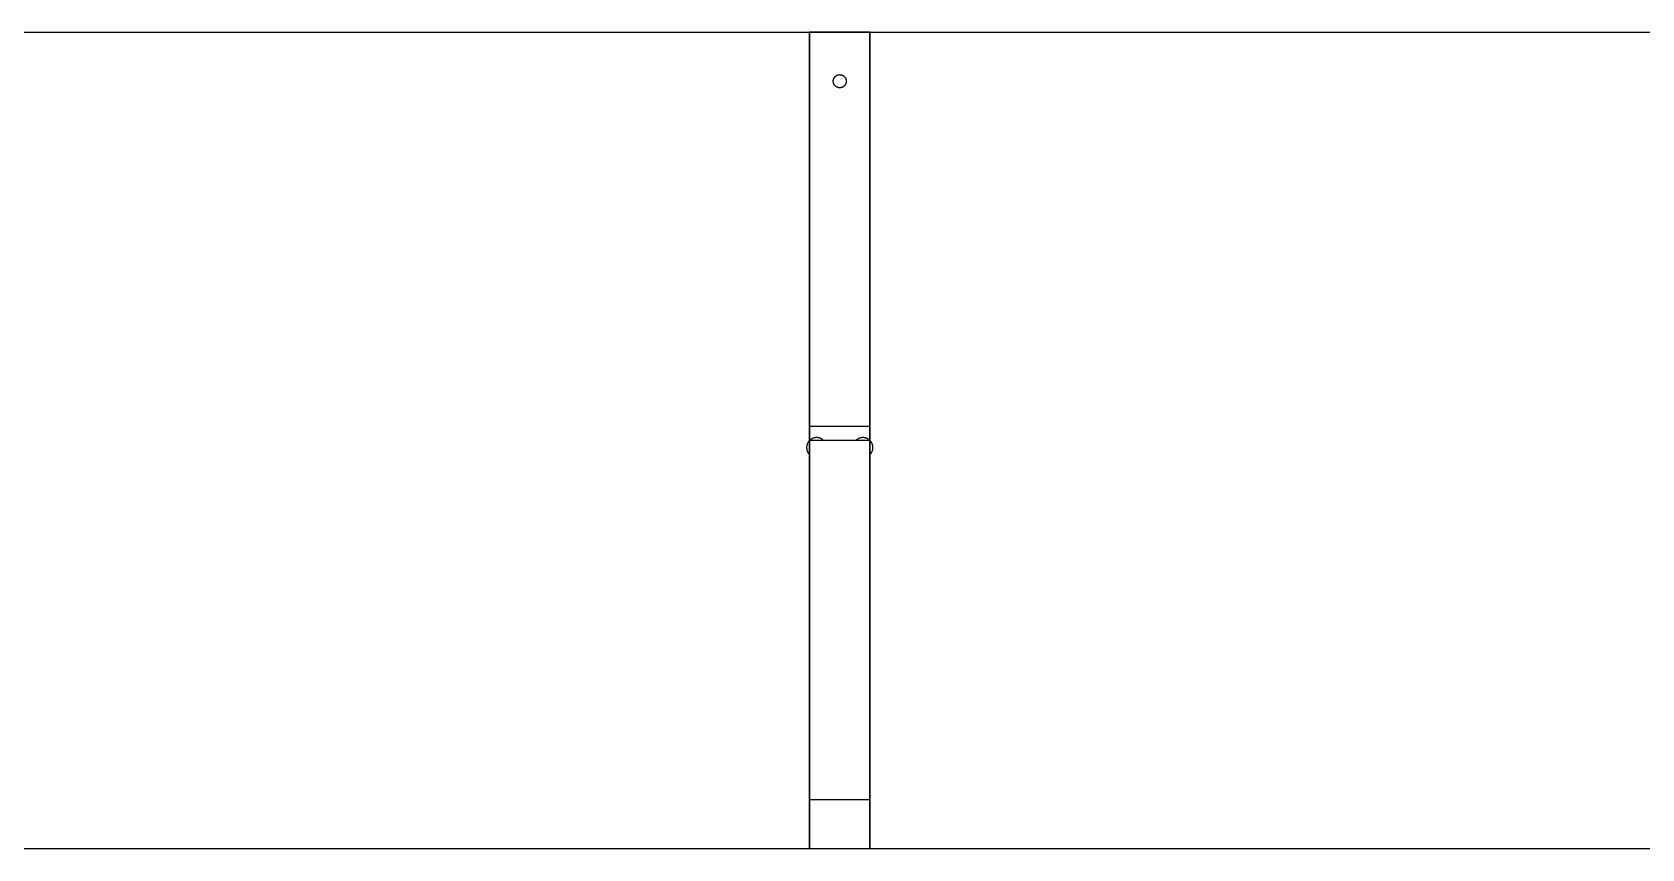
# Model space of a CAD drawing. Header units: millimetres. Extents: x -2413 to 2045, y 155 to 1956.
# Drawn here: x -1920.7 to -1427.9, y 154.9 to 404.9 of the extents above; entities that cross this region are included whole.
import ezdxf

# ---------------------------------------------------------------- set-up
doc = ezdxf.new("R2010")
doc.units = ezdxf.units.MM
doc.header["$MEASUREMENT"] = 0
doc.layers.add('Default', color=18, linetype='Continuous', true_color=0x000000)

msp = doc.modelspace()

# ---------------------------------------------------------------- linework, layer by layer
at = {"layer": 'Default'}
for points in [[(-2413.44, 404.9, 383.87), (-1673.44, 404.9, 383.87), (-933.44, 404.9, 383.87), (-750.76, 404.9, 383.87), (-568.07, 404.9, 383.87)], [(-2413.44, 404.9, 365.37), (-1673.44, 404.9, 365.37), (-933.44, 404.9, 365.37), (-750.76, 404.9, 365.37), (-568.07, 404.9, 365.37)], [(-2413.44, 404.9, 1480), (-1673.44, 404.9, 1480), (-933.44, 404.9, 1480), (-750.76, 404.9, 1480), (-568.07, 404.9, 1480)], [(-2413.44, 404.9, 1461.5), (-1673.44, 404.9, 1461.5), (-933.44, 404.9, 1461.5), (-750.76, 404.9, 1461.5), (-568.07, 404.9, 1461.5)], [(-2413.44, 404.9, 18.5), (-1673.44, 404.9, 18.5), (-933.44, 404.9, 18.5), (-750.76, 404.9, 18.5), (-568.07, 404.9, 18.5)], [(-2413.44, 404.9), (-1673.44, 404.9), (-933.44, 404.9), (-750.76, 404.9), (-568.07, 404.9)], [(-2413.44, 404.9, 1114.62), (-1673.44, 404.9, 1114.62), (-933.44, 404.9, 1114.62), (-750.76, 404.9, 1114.62), (-568.07, 404.9, 1114.62)], [(-2413.44, 404.9, 1096.12), (-1673.44, 404.9, 1096.12), (-933.44, 404.9, 1096.12), (-750.76, 404.9, 1096.12), (-568.07, 404.9, 1096.12)], [(-2413.44, 404.9, 749.25), (-1673.44, 404.9, 749.25), (-933.44, 404.9, 749.25), (-750.76, 404.9, 749.25), (-568.07, 404.9, 749.25)], [(-2413.44, 404.9, 730.75), (-1673.44, 404.9, 730.75), (-933.44, 404.9, 730.75), (-750.76, 404.9, 730.75), (-568.07, 404.9, 730.75)]]:
    msp.add_open_spline(points, degree=2, knots=[5337.092733, 5337.092733, 5337.092733, 6817.092733, 6817.092733, 7182.467733, 7182.467733, 7182.467733], dxfattribs=at)
at = {"layer": 'Default', "color": 2, "true_color": 0xffff00}
for points in [[(-1664.19, 404.9, 1461.5), (-1673.44, 404.9, 1461.5), (-1682.69, 404.9, 1461.5)], [(-1682.69, 284.22, 1461.5), (-1682.69, 344.56, 1461.5), (-1682.69, 404.9, 1461.5)], [(-1664.19, 404.9, 1114.62), (-1673.44, 404.9, 1114.62), (-1682.69, 404.9, 1114.62)], [(-1682.69, 404.9, 1461.5), (-1682.69, 404.9, 1288.06), (-1682.69, 404.9, 1114.62)], [(-1682.69, 404.9, 1114.62), (-1682.69, 344.56, 1114.62), (-1682.69, 284.22, 1114.62)], [(-1664.19, 404.9, 1096.12), (-1673.44, 404.9, 1096.12), (-1682.69, 404.9, 1096.12)], [(-1682.69, 284.22, 1096.12), (-1682.69, 344.56, 1096.12), (-1682.69, 404.9, 1096.12)], [(-1664.19, 404.9, 749.25), (-1673.44, 404.9, 749.25), (-1682.69, 404.9, 749.25)], [(-1682.69, 404.9, 1096.12), (-1682.69, 404.9, 922.69), (-1682.69, 404.9, 749.25)], [(-1682.69, 404.9, 749.25), (-1682.69, 344.56, 749.25), (-1682.69, 284.22, 749.25)], [(-1664.19, 404.9, 730.75), (-1673.44, 404.9, 730.75), (-1682.69, 404.9, 730.75)], [(-1682.69, 284.22, 730.75), (-1682.69, 344.56, 730.75), (-1682.69, 404.9, 730.75)], [(-1664.19, 404.9, 383.87), (-1673.44, 404.9, 383.87), (-1682.69, 404.9, 383.87)], [(-1682.69, 404.9, 730.75), (-1682.69, 404.9, 557.31), (-1682.69, 404.9, 383.87)], [(-1682.69, 404.9, 383.87), (-1682.69, 344.56, 383.87), (-1682.69, 284.22, 383.87)], [(-1664.19, 404.9, 365.37), (-1673.44, 404.9, 365.37), (-1682.69, 404.9, 365.37)], [(-1682.69, 284.22, 365.37), (-1682.69, 344.56, 365.37), (-1682.69, 404.9, 365.37)], [(-1664.19, 404.9, 18.5), (-1673.44, 404.9, 18.5), (-1682.69, 404.9, 18.5)], [(-1682.69, 404.9, 365.37), (-1682.69, 404.9, 191.94), (-1682.69, 404.9, 18.5)], [(-1682.69, 404.9, 18.5), (-1682.69, 344.56, 18.5), (-1682.69, 284.22, 18.5)], [(-1664.19, 284.22, 1461.5), (-1664.19, 344.56, 1461.5), (-1664.19, 404.9, 1461.5)], [(-1664.19, 404.9, 1461.5), (-1664.19, 404.9, 1288.06), (-1664.19, 404.9, 1114.62)], [(-1664.19, 404.9, 1114.62), (-1664.19, 344.56, 1114.62), (-1664.19, 284.22, 1114.62)], [(-1664.19, 284.22, 1096.12), (-1664.19, 344.56, 1096.12), (-1664.19, 404.9, 1096.12)], [(-1664.19, 404.9, 1096.12), (-1664.19, 404.9, 922.69), (-1664.19, 404.9, 749.25)], [(-1664.19, 404.9, 749.25), (-1664.19, 344.56, 749.25), (-1664.19, 284.22, 749.25)], [(-1664.19, 284.22, 730.75), (-1664.19, 344.56, 730.75), (-1664.19, 404.9, 730.75)], [(-1664.19, 404.9, 730.75), (-1664.19, 404.9, 557.31), (-1664.19, 404.9, 383.87)], [(-1664.19, 404.9, 383.87), (-1664.19, 344.56, 383.87), (-1664.19, 284.22, 383.87)], [(-1664.19, 284.22, 365.37), (-1664.19, 344.56, 365.37), (-1664.19, 404.9, 365.37)], [(-1664.19, 404.9, 365.37), (-1664.19, 404.9, 191.94), (-1664.19, 404.9, 18.5)], [(-1664.19, 404.9, 18.5), (-1664.19, 344.56, 18.5), (-1664.19, 284.22, 18.5)], [(-1664.19, 284.22, 18.5), (-1673.44, 284.22, 18.5), (-1682.69, 284.22, 18.5)], [(-1664.19, 284.22, 1461.5), (-1673.44, 284.22, 1461.5), (-1682.69, 284.22, 1461.5)], [(-1664.19, 284.22, 1114.62), (-1673.44, 284.22, 1114.62), (-1682.69, 284.22, 1114.62)], [(-1664.19, 284.22, 1096.12), (-1673.44, 284.22, 1096.12), (-1682.69, 284.22, 1096.12)], [(-1664.19, 284.22, 749.25), (-1673.44, 284.22, 749.25), (-1682.69, 284.22, 749.25)], [(-1664.19, 284.22, 730.75), (-1673.44, 284.22, 730.75), (-1682.69, 284.22, 730.75)], [(-1664.19, 284.22, 383.87), (-1673.44, 284.22, 383.87), (-1682.69, 284.22, 383.87)], [(-1664.19, 284.22, 365.37), (-1673.44, 284.22, 365.37), (-1682.69, 284.22, 365.37)], [(-1664.19, 279.9, 14.19), (-1673.44, 279.9, 14.19), (-1682.69, 279.9, 14.19)], [(-1664.19, 279.9), (-1673.44, 279.9), (-1682.69, 279.9)], [(-1682.69, 279.9, 14.19), (-1682.69, 279.9, 7.09), (-1682.69, 279.9)], [(-1682.69, 279.9), (-1682.69, 217.4), (-1682.69, 154.9)], [(-1664.19, 279.9, 1480), (-1673.44, 279.9, 1480), (-1682.69, 279.9, 1480)], [(-1682.69, 154.9, 1480), (-1682.69, 217.4, 1480), (-1682.69, 279.9, 1480)], [(-1664.19, 279.9, 1465.81), (-1673.44, 279.9, 1465.81), (-1682.69, 279.9, 1465.81)], [(-1682.69, 279.9, 1480), (-1682.69, 279.9, 1472.91), (-1682.69, 279.9, 1465.81)], [(-1664.19, 279.9, 1110.31), (-1673.44, 279.9, 1110.31), (-1682.69, 279.9, 1110.31)], [(-1664.19, 279.9, 1100.44), (-1673.44, 279.9, 1100.44), (-1682.69, 279.9, 1100.44)], [(-1682.69, 279.9, 1110.31), (-1682.69, 279.9, 1105.38), (-1682.69, 279.9, 1100.44)], [(-1664.19, 279.9, 744.94), (-1673.44, 279.9, 744.94), (-1682.69, 279.9, 744.94)], [(-1664.19, 279.9, 735.06), (-1673.44, 279.9, 735.06), (-1682.69, 279.9, 735.06)], [(-1682.69, 279.9, 744.94), (-1682.69, 279.9, 740), (-1682.69, 279.9, 735.06)], [(-1664.19, 279.9, 379.56), (-1673.44, 279.9, 379.56), (-1682.69, 279.9, 379.56)], [(-1664.19, 279.9, 369.69), (-1673.44, 279.9, 369.69), (-1682.69, 279.9, 369.69)], [(-1682.69, 279.9, 379.56), (-1682.69, 279.9, 374.62), (-1682.69, 279.9, 369.69)], [(-1664.19, 279.9, 14.19), (-1664.19, 279.9, 7.09), (-1664.19, 279.9)], [(-1664.19, 279.9), (-1664.19, 217.4), (-1664.19, 154.9)], [(-1664.19, 154.9, 1480), (-1664.19, 217.4, 1480), (-1664.19, 279.9, 1480)], [(-1664.19, 279.9, 1480), (-1664.19, 279.9, 1472.91), (-1664.19, 279.9, 1465.81)], [(-1664.19, 279.9, 1110.31), (-1664.19, 279.9, 1105.38), (-1664.19, 279.9, 1100.44)], [(-1664.19, 279.9, 744.94), (-1664.19, 279.9, 740), (-1664.19, 279.9, 735.06)], [(-1664.19, 279.9, 379.56), (-1664.19, 279.9, 374.62), (-1664.19, 279.9, 369.69)], [(-1664.19, 169.9, 1456.4), (-1673.44, 169.9, 1456.4), (-1682.69, 169.9, 1456.4)], [(-1664.19, 169.9, 1091.03), (-1673.44, 169.9, 1091.03), (-1682.69, 169.9, 1091.03)], [(-1664.19, 169.9, 725.65), (-1673.44, 169.9, 725.65), (-1682.69, 169.9, 725.65)], [(-1664.19, 169.9, 360.28), (-1673.44, 169.9, 360.28), (-1682.69, 169.9, 360.28)], [(-1664.19, 154.9), (-1673.44, 154.9), (-1682.69, 154.9)], [(-1664.19, 154.9, 1480), (-1673.44, 154.9, 1480), (-1682.69, 154.9, 1480)]]:
    msp.add_open_spline(points, degree=2, dxfattribs=at)
at = {"layer": 'Default'}
for points, weights, knots in [([(-1675.44, 389.9, 1480), (-1675.44, 387.9, 1480), (-1673.44, 387.9, 1480), (-1671.44, 387.9, 1480), (-1671.44, 389.9, 1480), (-1671.44, 391.9, 1480), (-1673.44, 391.9, 1480), (-1675.44, 391.9, 1480), (-1675.44, 389.9, 1480)], [1, 0.707106781187, 1, 0.707106781187, 1, 0.707106781187, 1, 0.707106781187, 1], [7957.183648, 7957.183648, 7957.183648, 7960.325241, 7960.325241, 7963.466834, 7963.466834, 7966.608426, 7966.608426, 7969.750019, 7969.750019, 7969.750019]), ([(-1675.44, 389.9, 1461.5), (-1675.44, 387.9, 1461.5), (-1673.44, 387.9, 1461.5), (-1671.44, 387.9, 1461.5), (-1671.44, 389.9, 1461.5), (-1671.44, 391.9, 1461.5), (-1673.44, 391.9, 1461.5), (-1675.44, 391.9, 1461.5), (-1675.44, 389.9, 1461.5)], [1, 0.707106781187, 1, 0.707106781187, 1, 0.707106781187, 1, 0.707106781187, 1], [7957.183648, 7957.183648, 7957.183648, 7960.325241, 7960.325241, 7963.466834, 7963.466834, 7966.608426, 7966.608426, 7969.750019, 7969.750019, 7969.750019]), ([(-1675.44, 389.9, 18.5), (-1675.44, 387.9, 18.5), (-1673.44, 387.9, 18.5), (-1671.44, 387.9, 18.5), (-1671.44, 389.9, 18.5), (-1671.44, 391.9, 18.5), (-1673.44, 391.9, 18.5), (-1675.44, 391.9, 18.5), (-1675.44, 389.9, 18.5)], [1, 0.707106781187, 1, 0.707106781187, 1, 0.707106781187, 1, 0.707106781187, 1], [7957.183648, 7957.183648, 7957.183648, 7960.325241, 7960.325241, 7963.466834, 7963.466834, 7966.608426, 7966.608426, 7969.750019, 7969.750019, 7969.750019]), ([(-1675.44, 389.9), (-1675.44, 387.9), (-1673.44, 387.9), (-1671.44, 387.9), (-1671.44, 389.9), (-1671.44, 391.9), (-1673.44, 391.9), (-1675.44, 391.9), (-1675.44, 389.9)], [1, 0.707106781187, 1, 0.707106781187, 1, 0.707106781187, 1, 0.707106781187, 1], [7957.183648, 7957.183648, 7957.183648, 7960.325241, 7960.325241, 7963.466834, 7963.466834, 7966.608426, 7966.608426, 7969.750019, 7969.750019, 7969.750019]), ([(-1678.38, 279.9, 383.87), (-1680.54, 282.06, 383.87), (-1682.69, 279.9, 383.87), (-1684.85, 277.75, 383.87), (-1682.69, 275.59, 383.87)], [1, 0.707106781187, 1, 0.707106781187, 1], [3973.208762, 3973.208762, 3973.208762, 3977.999691, 3977.999691, 3982.79062, 3982.79062, 3982.79062]), ([(-1678.38, 279.9, 365.37), (-1680.54, 282.06, 365.37), (-1682.69, 279.9, 365.37), (-1684.85, 277.75, 365.37), (-1682.69, 275.59, 365.37)], [1, 0.707106781187, 1, 0.707106781187, 1], [3973.208762, 3973.208762, 3973.208762, 3977.999691, 3977.999691, 3982.79062, 3982.79062, 3982.79062]), ([(-1678.38, 279.9, 1480), (-1680.54, 282.06, 1480), (-1682.69, 279.9, 1480), (-1684.85, 277.75, 1480), (-1682.69, 275.59, 1480)], [1, 0.707106781187, 1, 0.707106781187, 1], [3973.208762, 3973.208762, 3973.208762, 3977.999691, 3977.999691, 3982.79062, 3982.79062, 3982.79062]), ([(-1678.38, 279.9, 1461.5), (-1680.54, 282.06, 1461.5), (-1682.69, 279.9, 1461.5), (-1684.85, 277.75, 1461.5), (-1682.69, 275.59, 1461.5)], [1, 0.707106781187, 1, 0.707106781187, 1], [3973.208762, 3973.208762, 3973.208762, 3977.999691, 3977.999691, 3982.79062, 3982.79062, 3982.79062]), ([(-1678.38, 279.9, 18.5), (-1680.54, 282.06, 18.5), (-1682.69, 279.9, 18.5), (-1684.85, 277.75, 18.5), (-1682.69, 275.59, 18.5)], [1, 0.707106781187, 1, 0.707106781187, 1], [3973.208762, 3973.208762, 3973.208762, 3977.999691, 3977.999691, 3982.79062, 3982.79062, 3982.79062]), ([(-1678.38, 279.9), (-1680.54, 282.06), (-1682.69, 279.9), (-1684.85, 277.75), (-1682.69, 275.59)], [1, 0.707106781187, 1, 0.707106781187, 1], [3973.208762, 3973.208762, 3973.208762, 3977.999691, 3977.999691, 3982.79062, 3982.79062, 3982.79062]), ([(-1678.38, 279.9, 1114.62), (-1680.54, 282.06, 1114.62), (-1682.69, 279.9, 1114.62), (-1684.85, 277.75, 1114.62), (-1682.69, 275.59, 1114.62)], [1, 0.707106781187, 1, 0.707106781187, 1], [3973.208762, 3973.208762, 3973.208762, 3977.999691, 3977.999691, 3982.79062, 3982.79062, 3982.79062]), ([(-1678.38, 279.9, 1096.12), (-1680.54, 282.06, 1096.12), (-1682.69, 279.9, 1096.12), (-1684.85, 277.75, 1096.12), (-1682.69, 275.59, 1096.12)], [1, 0.707106781187, 1, 0.707106781187, 1], [3973.208762, 3973.208762, 3973.208762, 3977.999691, 3977.999691, 3982.79062, 3982.79062, 3982.79062]), ([(-1678.38, 279.9, 749.25), (-1680.54, 282.06, 749.25), (-1682.69, 279.9, 749.25), (-1684.85, 277.75, 749.25), (-1682.69, 275.59, 749.25)], [1, 0.707106781187, 1, 0.707106781187, 1], [3973.208762, 3973.208762, 3973.208762, 3977.999691, 3977.999691, 3982.79062, 3982.79062, 3982.79062]), ([(-1678.38, 279.9, 730.75), (-1680.54, 282.06, 730.75), (-1682.69, 279.9, 730.75), (-1684.85, 277.75, 730.75), (-1682.69, 275.59, 730.75)], [1, 0.707106781187, 1, 0.707106781187, 1], [3973.208762, 3973.208762, 3973.208762, 3977.999691, 3977.999691, 3982.79062, 3982.79062, 3982.79062]), ([(-1664.19, 275.59, 383.87), (-1662.04, 277.75, 383.87), (-1664.19, 279.9, 383.87), (-1666.35, 282.06, 383.87), (-1668.51, 279.9, 383.87)], [1, 0.707106781187, 1, 0.707106781187, 1], [3953.753607, 3953.753607, 3953.753607, 3958.544536, 3958.544536, 3963.335465, 3963.335465, 3963.335465]), ([(-1664.19, 275.59, 365.37), (-1662.04, 277.75, 365.37), (-1664.19, 279.9, 365.37), (-1666.35, 282.06, 365.37), (-1668.51, 279.9, 365.37)], [1, 0.707106781187, 1, 0.707106781187, 1], [3953.753607, 3953.753607, 3953.753607, 3958.544536, 3958.544536, 3963.335465, 3963.335465, 3963.335465]), ([(-1664.19, 275.59, 1480), (-1662.04, 277.75, 1480), (-1664.19, 279.9, 1480), (-1666.35, 282.06, 1480), (-1668.51, 279.9, 1480)], [1, 0.707106781187, 1, 0.707106781187, 1], [3953.753607, 3953.753607, 3953.753607, 3958.544536, 3958.544536, 3963.335465, 3963.335465, 3963.335465]), ([(-1664.19, 275.59, 1461.5), (-1662.04, 277.75, 1461.5), (-1664.19, 279.9, 1461.5), (-1666.35, 282.06, 1461.5), (-1668.51, 279.9, 1461.5)], [1, 0.707106781187, 1, 0.707106781187, 1], [3953.753607, 3953.753607, 3953.753607, 3958.544536, 3958.544536, 3963.335465, 3963.335465, 3963.335465]), ([(-1664.19, 275.59, 18.5), (-1662.04, 277.75, 18.5), (-1664.19, 279.9, 18.5), (-1666.35, 282.06, 18.5), (-1668.51, 279.9, 18.5)], [1, 0.707106781187, 1, 0.707106781187, 1], [3953.753607, 3953.753607, 3953.753607, 3958.544536, 3958.544536, 3963.335465, 3963.335465, 3963.335465]), ([(-1664.19, 275.59), (-1662.04, 277.75), (-1664.19, 279.9), (-1666.35, 282.06), (-1668.51, 279.9)], [1, 0.707106781187, 1, 0.707106781187, 1], [3953.753607, 3953.753607, 3953.753607, 3958.544536, 3958.544536, 3963.335465, 3963.335465, 3963.335465]), ([(-1664.19, 275.59, 1114.62), (-1662.04, 277.75, 1114.62), (-1664.19, 279.9, 1114.62), (-1666.35, 282.06, 1114.62), (-1668.51, 279.9, 1114.62)], [1, 0.707106781187, 1, 0.707106781187, 1], [3953.753607, 3953.753607, 3953.753607, 3958.544536, 3958.544536, 3963.335465, 3963.335465, 3963.335465]), ([(-1664.19, 275.59, 1096.12), (-1662.04, 277.75, 1096.12), (-1664.19, 279.9, 1096.12), (-1666.35, 282.06, 1096.12), (-1668.51, 279.9, 1096.12)], [1, 0.707106781187, 1, 0.707106781187, 1], [3953.753607, 3953.753607, 3953.753607, 3958.544536, 3958.544536, 3963.335465, 3963.335465, 3963.335465]), ([(-1664.19, 275.59, 749.25), (-1662.04, 277.75, 749.25), (-1664.19, 279.9, 749.25), (-1666.35, 282.06, 749.25), (-1668.51, 279.9, 749.25)], [1, 0.707106781187, 1, 0.707106781187, 1], [3953.753607, 3953.753607, 3953.753607, 3958.544536, 3958.544536, 3963.335465, 3963.335465, 3963.335465]), ([(-1664.19, 275.59, 730.75), (-1662.04, 277.75, 730.75), (-1664.19, 279.9, 730.75), (-1666.35, 282.06, 730.75), (-1668.51, 279.9, 730.75)], [1, 0.707106781187, 1, 0.707106781187, 1], [3953.753607, 3953.753607, 3953.753607, 3958.544536, 3958.544536, 3963.335465, 3963.335465, 3963.335465])]:
    msp.add_rational_spline(points, weights, degree=2, knots=knots, dxfattribs=at)
for points in [[(-1675.44, 389.9, 1480), (-1675.44, 389.9, 1470.75), (-1675.44, 389.9, 1461.5)], [(-1675.44, 389.9, 18.5), (-1675.44, 389.9, 9.25), (-1675.44, 389.9)], [(-1668.51, 279.9, 383.87), (-1673.44, 279.9, 383.87), (-1678.38, 279.9, 383.87)], [(-1678.38, 279.9, 383.87), (-1678.38, 279.9, 374.62), (-1678.38, 279.9, 365.37)], [(-1668.51, 279.9, 365.37), (-1673.44, 279.9, 365.37), (-1678.38, 279.9, 365.37)], [(-1668.51, 279.9, 1480), (-1673.44, 279.9, 1480), (-1678.38, 279.9, 1480)], [(-1678.38, 279.9, 1480), (-1678.38, 279.9, 1470.75), (-1678.38, 279.9, 1461.5)], [(-1668.51, 279.9, 1461.5), (-1673.44, 279.9, 1461.5), (-1678.38, 279.9, 1461.5)], [(-1668.51, 279.9, 18.5), (-1673.44, 279.9, 18.5), (-1678.38, 279.9, 18.5)], [(-1678.38, 279.9, 18.5), (-1678.38, 279.9, 9.25), (-1678.38, 279.9)], [(-1668.51, 279.9), (-1673.44, 279.9), (-1678.38, 279.9)], [(-1668.51, 279.9, 1114.62), (-1673.44, 279.9, 1114.62), (-1678.38, 279.9, 1114.62)], [(-1678.38, 279.9, 1114.62), (-1678.38, 279.9, 1105.37), (-1678.38, 279.9, 1096.12)], [(-1668.51, 279.9, 1096.12), (-1673.44, 279.9, 1096.12), (-1678.38, 279.9, 1096.12)], [(-1668.51, 279.9, 749.25), (-1673.44, 279.9, 749.25), (-1678.38, 279.9, 749.25)], [(-1678.38, 279.9, 749.25), (-1678.38, 279.9, 740), (-1678.38, 279.9, 730.75)], [(-1668.51, 279.9, 730.75), (-1673.44, 279.9, 730.75), (-1678.38, 279.9, 730.75)], [(-1668.51, 279.9, 383.87), (-1668.51, 279.9, 374.62), (-1668.51, 279.9, 365.37)], [(-1668.51, 279.9, 1480), (-1668.51, 279.9, 1470.75), (-1668.51, 279.9, 1461.5)], [(-1668.51, 279.9, 18.5), (-1668.51, 279.9, 9.25), (-1668.51, 279.9)], [(-1668.51, 279.9, 1114.62), (-1668.51, 279.9, 1105.37), (-1668.51, 279.9, 1096.12)], [(-1668.51, 279.9, 749.25), (-1668.51, 279.9, 740), (-1668.51, 279.9, 730.75)], [(-1682.69, 275.59, 383.87), (-1682.69, 275.59, 374.62), (-1682.69, 275.59, 365.37)], [(-1682.69, 275.59, 383.87), (-1682.69, 215.25, 383.87), (-1682.69, 154.9, 383.87)], [(-1682.69, 275.59, 365.37), (-1682.69, 215.25, 365.37), (-1682.69, 154.9, 365.37)], [(-1682.69, 275.59, 1480), (-1682.69, 275.59, 1470.75), (-1682.69, 275.59, 1461.5)], [(-1682.69, 275.59, 1480), (-1682.69, 215.25, 1480), (-1682.69, 154.9, 1480)], [(-1682.69, 275.59, 1461.5), (-1682.69, 215.25, 1461.5), (-1682.69, 154.9, 1461.5)], [(-1682.69, 275.59, 18.5), (-1682.69, 275.59, 9.25), (-1682.69, 275.59)], [(-1682.69, 275.59, 18.5), (-1682.69, 215.25, 18.5), (-1682.69, 154.9, 18.5)], [(-1682.69, 275.59), (-1682.69, 215.25), (-1682.69, 154.9)], [(-1682.69, 275.59, 1114.62), (-1682.69, 275.59, 1105.37), (-1682.69, 275.59, 1096.12)], [(-1682.69, 275.59, 1114.62), (-1682.69, 215.25, 1114.62), (-1682.69, 154.9, 1114.62)], [(-1682.69, 275.59, 1096.12), (-1682.69, 215.25, 1096.12), (-1682.69, 154.9, 1096.12)], [(-1682.69, 275.59, 749.25), (-1682.69, 275.59, 740), (-1682.69, 275.59, 730.75)], [(-1682.69, 275.59, 749.25), (-1682.69, 215.25, 749.25), (-1682.69, 154.9, 749.25)], [(-1682.69, 275.59, 730.75), (-1682.69, 215.25, 730.75), (-1682.69, 154.9, 730.75)], [(-1664.19, 154.9, 383.87), (-1664.19, 215.25, 383.87), (-1664.19, 275.59, 383.87)], [(-1664.19, 275.59, 383.87), (-1664.19, 275.59, 374.62), (-1664.19, 275.59, 365.37)], [(-1664.19, 154.9, 365.37), (-1664.19, 215.25, 365.37), (-1664.19, 275.59, 365.37)], [(-1664.19, 154.9, 1480), (-1664.19, 215.25, 1480), (-1664.19, 275.59, 1480)], [(-1664.19, 275.59, 1480), (-1664.19, 275.59, 1470.75), (-1664.19, 275.59, 1461.5)], [(-1664.19, 154.9, 1461.5), (-1664.19, 215.25, 1461.5), (-1664.19, 275.59, 1461.5)], [(-1664.19, 154.9, 18.5), (-1664.19, 215.25, 18.5), (-1664.19, 275.59, 18.5)], [(-1664.19, 275.59, 18.5), (-1664.19, 275.59, 9.25), (-1664.19, 275.59)], [(-1664.19, 154.9), (-1664.19, 215.25), (-1664.19, 275.59)], [(-1664.19, 154.9, 1114.62), (-1664.19, 215.25, 1114.62), (-1664.19, 275.59, 1114.62)], [(-1664.19, 275.59, 1114.62), (-1664.19, 275.59, 1105.37), (-1664.19, 275.59, 1096.12)], [(-1664.19, 154.9, 1096.12), (-1664.19, 215.25, 1096.12), (-1664.19, 275.59, 1096.12)], [(-1664.19, 154.9, 749.25), (-1664.19, 215.25, 749.25), (-1664.19, 275.59, 749.25)], [(-1664.19, 275.59, 749.25), (-1664.19, 275.59, 740), (-1664.19, 275.59, 730.75)], [(-1664.19, 154.9, 730.75), (-1664.19, 215.25, 730.75), (-1664.19, 275.59, 730.75)], [(-1682.69, 154.9, 383.87), (-1856.13, 154.9, 383.87), (-2029.57, 154.9, 383.87)], [(-1682.69, 154.9, 365.37), (-1856.13, 154.9, 365.37), (-2029.57, 154.9, 365.37)], [(-1682.69, 154.9, 1480), (-1856.13, 154.9, 1480), (-2029.57, 154.9, 1480)], [(-1682.69, 154.9, 1461.5), (-1856.13, 154.9, 1461.5), (-2029.57, 154.9, 1461.5)], [(-1682.69, 154.9, 18.5), (-1856.13, 154.9, 18.5), (-2029.57, 154.9, 18.5)], [(-1682.69, 154.9), (-1856.13, 154.9), (-2029.57, 154.9)], [(-1682.69, 154.9, 1114.62), (-1856.13, 154.9, 1114.62), (-2029.57, 154.9, 1114.62)], [(-1682.69, 154.9, 1096.12), (-1856.13, 154.9, 1096.12), (-2029.57, 154.9, 1096.12)], [(-1682.69, 154.9, 749.25), (-1856.13, 154.9, 749.25), (-2029.57, 154.9, 749.25)], [(-1682.69, 154.9, 730.75), (-1856.13, 154.9, 730.75), (-2029.57, 154.9, 730.75)], [(-1682.69, 154.9, 383.87), (-1682.69, 154.9, 374.62), (-1682.69, 154.9, 365.37)], [(-1682.69, 154.9, 1480), (-1682.69, 154.9, 1470.75), (-1682.69, 154.9, 1461.5)], [(-1682.69, 154.9, 18.5), (-1682.69, 154.9, 9.25), (-1682.69, 154.9)], [(-1682.69, 154.9, 1114.62), (-1682.69, 154.9, 1105.37), (-1682.69, 154.9, 1096.12)], [(-1682.69, 154.9, 749.25), (-1682.69, 154.9, 740), (-1682.69, 154.9, 730.75)], [(-1317.32, 154.9, 383.87), (-1490.76, 154.9, 383.87), (-1664.19, 154.9, 383.87)], [(-1664.19, 154.9, 383.87), (-1664.19, 154.9, 374.62), (-1664.19, 154.9, 365.37)], [(-1317.32, 154.9, 365.37), (-1490.76, 154.9, 365.37), (-1664.19, 154.9, 365.37)], [(-1317.32, 154.9, 1480), (-1490.76, 154.9, 1480), (-1664.19, 154.9, 1480)], [(-1664.19, 154.9, 1480), (-1664.19, 154.9, 1470.75), (-1664.19, 154.9, 1461.5)], [(-1317.32, 154.9, 1461.5), (-1490.76, 154.9, 1461.5), (-1664.19, 154.9, 1461.5)], [(-1317.32, 154.9, 18.5), (-1490.76, 154.9, 18.5), (-1664.19, 154.9, 18.5)], [(-1664.19, 154.9, 18.5), (-1664.19, 154.9, 9.25), (-1664.19, 154.9)], [(-1317.32, 154.9), (-1490.76, 154.9), (-1664.19, 154.9)], [(-1317.32, 154.9, 1114.62), (-1490.76, 154.9, 1114.62), (-1664.19, 154.9, 1114.62)], [(-1664.19, 154.9, 1114.62), (-1664.19, 154.9, 1105.37), (-1664.19, 154.9, 1096.12)], [(-1317.32, 154.9, 1096.12), (-1490.76, 154.9, 1096.12), (-1664.19, 154.9, 1096.12)], [(-1317.32, 154.9, 749.25), (-1490.76, 154.9, 749.25), (-1664.19, 154.9, 749.25)], [(-1664.19, 154.9, 749.25), (-1664.19, 154.9, 740), (-1664.19, 154.9, 730.75)], [(-1317.32, 154.9, 730.75), (-1490.76, 154.9, 730.75), (-1664.19, 154.9, 730.75)]]:
    msp.add_open_spline(points, degree=2, dxfattribs=at)
at = {"layer": 'Default', "color": 2, "true_color": 0xffff00, "extrusion": (1, -5.27139e-14, 5.27139e-14)}
msp.add_rational_spline([(-1682.69, 284.22, 18.5), (-1682.69, 282.06, 20.66), (-1682.69, 279.9, 18.5), (-1682.69, 277.75, 16.34), (-1682.69, 279.9, 14.19)], [1, 0.707106781187, 1, 0.707106781187, 1], degree=2, knots=[4208.059381, 4208.059381, 4208.059381, 4212.85031, 4212.85031, 4217.641239, 4217.641239, 4217.641239], dxfattribs=at)
at = {"layer": 'Default', "color": 2, "true_color": 0xffff00, "extrusion": (1, 0, 0)}
for points, weights, knots in [([(-1682.69, 279.9, 1465.81), (-1682.69, 277.75, 1463.66), (-1682.69, 279.9, 1461.5), (-1682.69, 282.06, 1459.34), (-1682.69, 284.22, 1461.5)], [1, 0.707106781187, 1, 0.707106781187, 1], [5976.014536, 5976.014536, 5976.014536, 5980.805465, 5980.805465, 5985.596394, 5985.596394, 5985.596394]), ([(-1682.69, 284.22, 383.87), (-1682.69, 282.06, 386.03), (-1682.69, 279.9, 383.87), (-1682.69, 277.75, 381.72), (-1682.69, 279.9, 379.56)], [1, 0.707106781187, 1, 0.707106781187, 1], [7808.41531, 7808.41531, 7808.41531, 7813.206239, 7813.206239, 7817.997168, 7817.997168, 7817.997168]), ([(-1664.19, 284.22, 18.5), (-1664.19, 282.06, 20.66), (-1664.19, 279.9, 18.5), (-1664.19, 277.75, 16.34), (-1664.19, 279.9, 14.19)], [1, 0.707106781187, 1, 0.707106781187, 1], [4208.059381, 4208.059381, 4208.059381, 4212.85031, 4212.85031, 4217.641239, 4217.641239, 4217.641239]), ([(-1664.19, 279.9, 1465.81), (-1664.19, 277.75, 1463.66), (-1664.19, 279.9, 1461.5), (-1664.19, 282.06, 1459.34), (-1664.19, 284.22, 1461.5)], [1, 0.707106781187, 1, 0.707106781187, 1], [5976.014536, 5976.014536, 5976.014536, 5980.805465, 5980.805465, 5985.596394, 5985.596394, 5985.596394]), ([(-1664.19, 284.22, 383.87), (-1664.19, 282.06, 386.03), (-1664.19, 279.9, 383.87), (-1664.19, 277.75, 381.72), (-1664.19, 279.9, 379.56)], [1, 0.707106781187, 1, 0.707106781187, 1], [7808.41531, 7808.41531, 7808.41531, 7813.206239, 7813.206239, 7817.997168, 7817.997168, 7817.997168]), ([(-1682.69, 169.9, 1456.4), (-1682.69, 172.4, 1456.4), (-1682.69, 172.4, 1458.9), (-1682.69, 172.4, 1461.4), (-1682.69, 169.9, 1461.4), (-1682.69, 167.4, 1461.4), (-1682.69, 167.4, 1458.9), (-1682.69, 167.4, 1456.4), (-1682.69, 169.9, 1456.4)], [1, 0.707106781187, 1, 0.707106781187, 1, 0.707106781187, 1, 0.707106781187, 1], [8425.70062, 8425.70062, 8425.70062, 8429.627611, 8429.627611, 8433.554602, 8433.554602, 8437.481593, 8437.481593, 8441.408583, 8441.408583, 8441.408583]), ([(-1682.69, 169.9, 1091.03), (-1682.69, 172.4, 1091.03), (-1682.69, 172.4, 1093.53), (-1682.69, 172.4, 1096.03), (-1682.69, 169.9, 1096.03), (-1682.69, 167.4, 1096.03), (-1682.69, 167.4, 1093.53), (-1682.69, 167.4, 1091.03), (-1682.69, 169.9, 1091.03)], [1, 0.707106781187, 1, 0.707106781187, 1, 0.707106781187, 1, 0.707106781187, 1], [8441.408583, 8441.408583, 8441.408583, 8445.335574, 8445.335574, 8449.262565, 8449.262565, 8453.189556, 8453.189556, 8457.116547, 8457.116547, 8457.116547]), ([(-1682.69, 169.9, 725.65), (-1682.69, 172.4, 725.65), (-1682.69, 172.4, 728.15), (-1682.69, 172.4, 730.65), (-1682.69, 169.9, 730.65), (-1682.69, 167.4, 730.65), (-1682.69, 167.4, 728.15), (-1682.69, 167.4, 725.65), (-1682.69, 169.9, 725.65)], [1, 0.707106781187, 1, 0.707106781187, 1, 0.707106781187, 1, 0.707106781187, 1], [8457.116547, 8457.116547, 8457.116547, 8461.043538, 8461.043538, 8464.970528, 8464.970528, 8468.897519, 8468.897519, 8472.82451, 8472.82451, 8472.82451]), ([(-1682.69, 169.9, 360.28), (-1682.69, 172.4, 360.28), (-1682.69, 172.4, 362.78), (-1682.69, 172.4, 365.28), (-1682.69, 169.9, 365.28), (-1682.69, 167.4, 365.28), (-1682.69, 167.4, 362.78), (-1682.69, 167.4, 360.28), (-1682.69, 169.9, 360.28)], [1, 0.707106781187, 1, 0.707106781187, 1, 0.707106781187, 1, 0.707106781187, 1], [8472.82451, 8472.82451, 8472.82451, 8476.751501, 8476.751501, 8480.678492, 8480.678492, 8484.605482, 8484.605482, 8488.532473, 8488.532473, 8488.532473]), ([(-1664.19, 169.9, 1456.4), (-1664.19, 172.4, 1456.4), (-1664.19, 172.4, 1458.9), (-1664.19, 172.4, 1461.4), (-1664.19, 169.9, 1461.4), (-1664.19, 167.4, 1461.4), (-1664.19, 167.4, 1458.9), (-1664.19, 167.4, 1456.4), (-1664.19, 169.9, 1456.4)], [1, 0.707106781187, 1, 0.707106781187, 1, 0.707106781187, 1, 0.707106781187, 1], [8425.70062, 8425.70062, 8425.70062, 8429.627611, 8429.627611, 8433.554602, 8433.554602, 8437.481593, 8437.481593, 8441.408583, 8441.408583, 8441.408583]), ([(-1664.19, 169.9, 1091.03), (-1664.19, 172.4, 1091.03), (-1664.19, 172.4, 1093.53), (-1664.19, 172.4, 1096.03), (-1664.19, 169.9, 1096.03), (-1664.19, 167.4, 1096.03), (-1664.19, 167.4, 1093.53), (-1664.19, 167.4, 1091.03), (-1664.19, 169.9, 1091.03)], [1, 0.707106781187, 1, 0.707106781187, 1, 0.707106781187, 1, 0.707106781187, 1], [8441.408583, 8441.408583, 8441.408583, 8445.335574, 8445.335574, 8449.262565, 8449.262565, 8453.189556, 8453.189556, 8457.116547, 8457.116547, 8457.116547]), ([(-1664.19, 169.9, 725.65), (-1664.19, 172.4, 725.65), (-1664.19, 172.4, 728.15), (-1664.19, 172.4, 730.65), (-1664.19, 169.9, 730.65), (-1664.19, 167.4, 730.65), (-1664.19, 167.4, 728.15), (-1664.19, 167.4, 725.65), (-1664.19, 169.9, 725.65)], [1, 0.707106781187, 1, 0.707106781187, 1, 0.707106781187, 1, 0.707106781187, 1], [8457.116547, 8457.116547, 8457.116547, 8461.043538, 8461.043538, 8464.970528, 8464.970528, 8468.897519, 8468.897519, 8472.82451, 8472.82451, 8472.82451]), ([(-1664.19, 169.9, 360.28), (-1664.19, 172.4, 360.28), (-1664.19, 172.4, 362.78), (-1664.19, 172.4, 365.28), (-1664.19, 169.9, 365.28), (-1664.19, 167.4, 365.28), (-1664.19, 167.4, 362.78), (-1664.19, 167.4, 360.28), (-1664.19, 169.9, 360.28)], [1, 0.707106781187, 1, 0.707106781187, 1, 0.707106781187, 1, 0.707106781187, 1], [8472.82451, 8472.82451, 8472.82451, 8476.751501, 8476.751501, 8480.678492, 8480.678492, 8484.605482, 8484.605482, 8488.532473, 8488.532473, 8488.532473])]:
    msp.add_rational_spline(points, weights, degree=2, knots=knots, dxfattribs=at)
at = {"layer": 'Default', "color": 2, "true_color": 0xffff00, "extrusion": (-1, 5.27139e-14, -5.27139e-14)}
msp.add_rational_spline([(-1682.69, 284.22, 1114.62), (-1682.69, 282.06, 1116.78), (-1682.69, 279.9, 1114.62), (-1682.69, 277.75, 1112.47), (-1682.69, 279.9, 1110.31)], [1, 0.707106781187, 1, 0.707106781187, 1], degree=2, knots=[6573.844691, 6573.844691, 6573.844691, 6578.63562, 6578.63562, 6583.426549, 6583.426549, 6583.426549], dxfattribs=at)
at = {"layer": 'Default', "color": 2, "true_color": 0xffff00, "extrusion": (-1, 0, 0)}
for points, knots in [([(-1682.69, 279.9, 1100.44), (-1682.69, 277.75, 1098.28), (-1682.69, 279.9, 1096.12), (-1682.69, 282.06, 1093.97), (-1682.69, 284.22, 1096.12)], [6593.299846, 6593.299846, 6593.299846, 6598.090775, 6598.090775, 6602.881703, 6602.881703, 6602.881703]), ([(-1682.69, 284.22, 749.25), (-1682.69, 282.06, 751.41), (-1682.69, 279.9, 749.25), (-1682.69, 277.75, 747.09), (-1682.69, 279.9, 744.94)], [7191.130001, 7191.130001, 7191.130001, 7195.92093, 7195.92093, 7200.711858, 7200.711858, 7200.711858]), ([(-1682.69, 279.9, 735.06), (-1682.69, 277.75, 732.91), (-1682.69, 279.9, 730.75), (-1682.69, 282.06, 728.59), (-1682.69, 284.22, 730.75)], [7210.585156, 7210.585156, 7210.585156, 7215.376084, 7215.376084, 7220.167013, 7220.167013, 7220.167013]), ([(-1682.69, 279.9, 369.69), (-1682.69, 277.75, 367.53), (-1682.69, 279.9, 365.37), (-1682.69, 282.06, 363.22), (-1682.69, 284.22, 365.37)], [7827.870465, 7827.870465, 7827.870465, 7832.661394, 7832.661394, 7837.452323, 7837.452323, 7837.452323]), ([(-1664.19, 284.22, 1114.62), (-1664.19, 282.06, 1116.78), (-1664.19, 279.9, 1114.62), (-1664.19, 277.75, 1112.47), (-1664.19, 279.9, 1110.31)], [6573.844691, 6573.844691, 6573.844691, 6578.63562, 6578.63562, 6583.426549, 6583.426549, 6583.426549]), ([(-1664.19, 279.9, 1100.44), (-1664.19, 277.75, 1098.28), (-1664.19, 279.9, 1096.12), (-1664.19, 282.06, 1093.97), (-1664.19, 284.22, 1096.12)], [6593.299846, 6593.299846, 6593.299846, 6598.090775, 6598.090775, 6602.881703, 6602.881703, 6602.881703]), ([(-1664.19, 284.22, 749.25), (-1664.19, 282.06, 751.41), (-1664.19, 279.9, 749.25), (-1664.19, 277.75, 747.09), (-1664.19, 279.9, 744.94)], [7191.130001, 7191.130001, 7191.130001, 7195.92093, 7195.92093, 7200.711858, 7200.711858, 7200.711858]), ([(-1664.19, 279.9, 735.06), (-1664.19, 277.75, 732.91), (-1664.19, 279.9, 730.75), (-1664.19, 282.06, 728.59), (-1664.19, 284.22, 730.75)], [7210.585156, 7210.585156, 7210.585156, 7215.376084, 7215.376084, 7220.167013, 7220.167013, 7220.167013]), ([(-1664.19, 279.9, 369.69), (-1664.19, 277.75, 367.53), (-1664.19, 279.9, 365.37), (-1664.19, 282.06, 363.22), (-1664.19, 284.22, 365.37)], [7827.870465, 7827.870465, 7827.870465, 7832.661394, 7832.661394, 7837.452323, 7837.452323, 7837.452323])]:
    msp.add_rational_spline(points, [1, 0.707106781187, 1, 0.707106781187, 1], degree=2, knots=knots, dxfattribs=at)
at = {"layer": 'Default', "color": 2, "true_color": 0xffff00}
for points in [[(-1682.69, 154.9), (-1682.69, 154.9, 557.31), (-1682.69, 154.9, 1114.62), (-1682.69, 154.9, 1297.31), (-1682.69, 154.9, 1480)], [(-1664.19, 154.9), (-1664.19, 154.9, 557.31), (-1664.19, 154.9, 1114.62), (-1664.19, 154.9, 1297.31), (-1664.19, 154.9, 1480)]]:
    msp.add_open_spline(points, degree=2, knots=[4356.827888, 4356.827888, 4356.827888, 5471.452888, 5471.452888, 5836.827888, 5836.827888, 5836.827888], dxfattribs=at)

doc.saveas('drawing.dxf')
